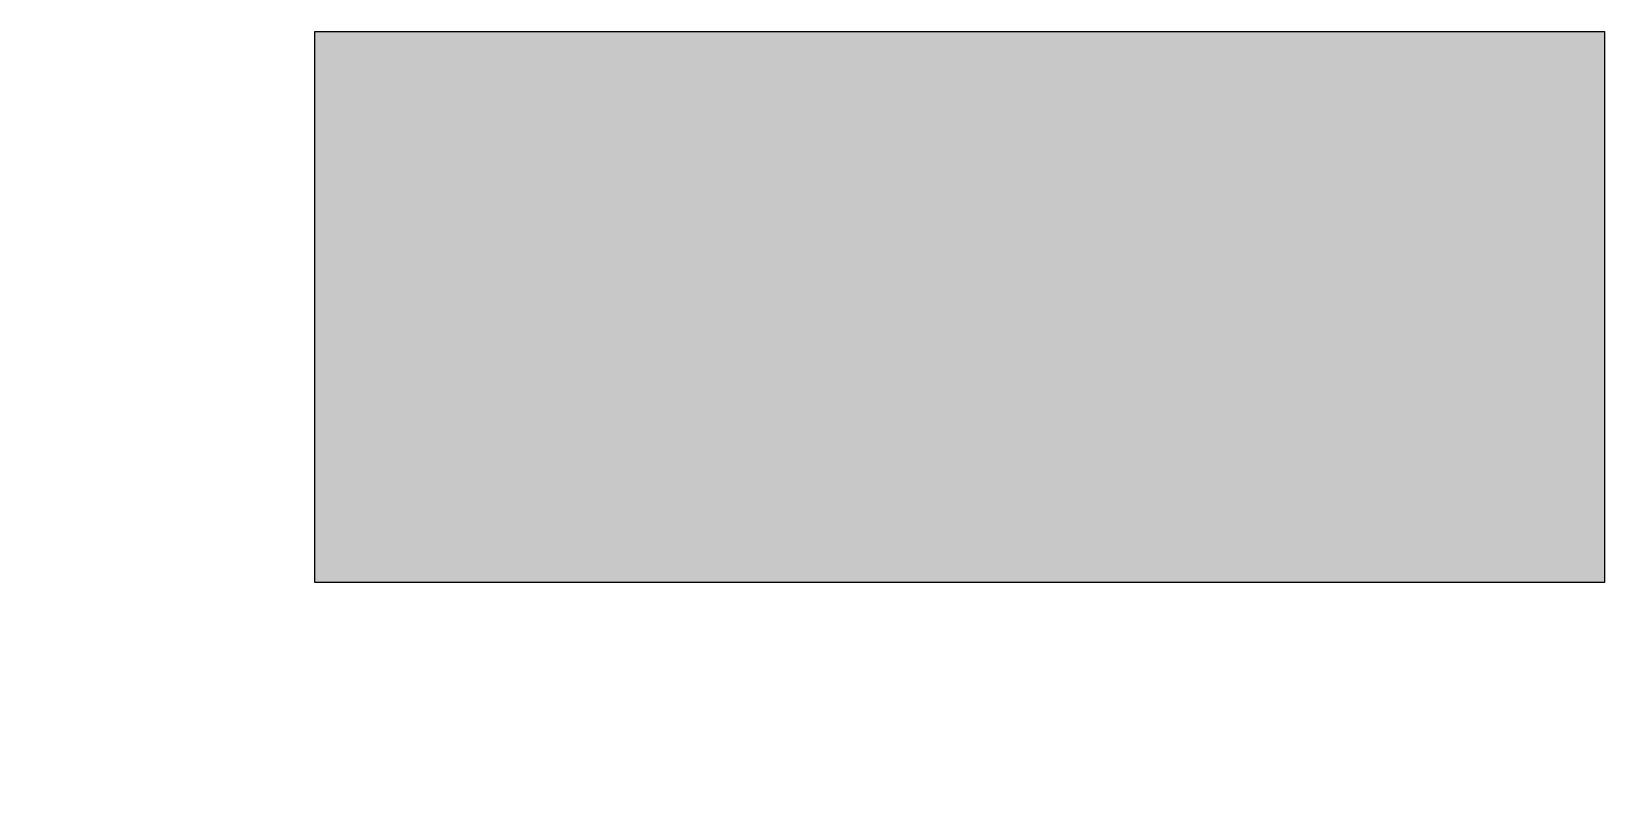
# Model space of a CAD drawing. Header units: metres. Extents: x 0 to 16.5, y 0 to 11.5.
# Drawn here: x 13.3359 to 13.8208, y 7.7759 to 8.0104 of the extents above; entities that cross this region are included whole.
import ezdxf

# ---------------------------------------------------------------- set-up
doc = ezdxf.new("R2010")
doc.units = ezdxf.units.M
doc.layers.add('grenadine', color=40, linetype='Continuous')

msp = doc.modelspace()

# ---------------------------------------------------------------- hatches: boundary and pattern name
at = {"layer": 'grenadine'}
h = msp.add_hatch(dxfattribs=at)
h.set_pattern_fill('SQUARE', color=256, scale=0.0075, angle=45, style=0)
h.set_pattern_definition([(45, (20.76587, 6.019614), (-0.01683798, 0.01683798), [0.0238125, -0.0238125]), (135, (20.76587, 6.019614), (-0.01683798, -0.01683798), [0.0238125, -0.0238125])])
h.paths.add_polyline_path([(9.17381, 2.84261), (9.11476, 2.86439), (9.11149, 2.85562), (9.07954, 2.8724), (9.04758, 2.88917), (9.08279, 2.88112), (9.118, 2.8731), (9.11476, 2.86439), (9.17381, 2.84261), (9.18201, 2.84956), (9.22613, 2.91824), (9.22379, 2.91824), (8.74897, 2.91824), (8.79292, 2.85069), (8.85026, 2.80208), (8.91661, 2.77268), (8.98742, 2.76253), (9.05821, 2.77186), (9.12457, 2.80083)])
h.paths.add_polyline_path([(9.11475, 2.86436), (9.118, 2.8731), (9.08279, 2.88112), (9.04758, 2.88917), (9.07954, 2.8724), (9.11149, 2.85562)], flags=17)
h.paths.add_polyline_path([(9.118, 2.8731), (9.08279, 2.88112), (9.04758, 2.88917), (9.11476, 2.86439)], flags=16)
h.paths.add_polyline_path([(10.65132, 2.93076), (10.6513, 2.93072), (10.6481, 2.92199), (10.6161, 2.93875), (10.5842, 2.95551), (10.6194, 2.94754), (10.6546, 2.93951), (10.65132, 2.93076), (10.7568, 2.89187), (10.7705, 2.91004), (10.8034, 3.02701), (10.2678, 3.02701), (10.2997, 2.9126), (10.3614, 2.83014), (10.4429, 2.78), (10.5344, 2.76258), (10.6261, 2.77821), (10.7081, 2.82726), (10.7568, 2.89187)])
h.paths.add_polyline_path([(10.65132, 2.93076), (10.5842, 2.95551), (10.6161, 2.93875), (10.6481, 2.92199)], flags=17)
h.paths.add_polyline_path([(10.6194, 2.94754), (10.5842, 2.95551), (10.65132, 2.93076), (10.6546, 2.93951)], flags=17)
h.paths.add_polyline_path([(12.4804, 3.33154), (12.4783, 3.39703), (11.7778, 3.39703), (11.7764, 3.33479), (11.7757, 3.28049), (11.776, 3.23676), (11.7774, 3.20589), (11.7805, 3.17919), (12.4771, 3.17919), (12.4806, 3.20622), (12.4817, 3.23301), (12.48161, 3.27355), (12.467, 3.28012), (12.4632, 3.27165), (12.4324, 3.29058), (12.4017, 3.30951), (12.4362, 3.2991), (12.4708, 3.28863), (12.467, 3.28012), (12.48161, 3.27355), (12.4816, 3.27582)])
h.paths.add_polyline_path([(12.4362, 3.2991), (12.4017, 3.30951), (12.467, 3.28012), (12.4708, 3.28863)], flags=16)
h.paths.add_polyline_path([(12.4708, 3.28863), (12.4362, 3.2991), (12.4017, 3.30951), (12.4324, 3.29058), (12.4632, 3.27165), (12.467, 3.28011)], flags=17)
h.paths.add_polyline_path([(13.8208, 8.01036), (13.4233, 8.01036), (13.4233, 7.84039), (13.8208, 7.84039)])

# ---------------------------------------------------------------- linework, layer by layer
msp.add_lwpolyline([(13.8208, 7.84039), (13.4233, 7.84039), (13.4233, 8.01036), (13.8208, 8.01036), (13.8208, 7.84039)], close=True, dxfattribs=at)
msp.add_lwpolyline([(13.8208, 7.84039), (13.4233, 7.84039), (13.4233, 8.01036), (13.8208, 8.01036), (13.8208, 7.84039)], close=True, dxfattribs=at)

doc.saveas('drawing.dxf')
